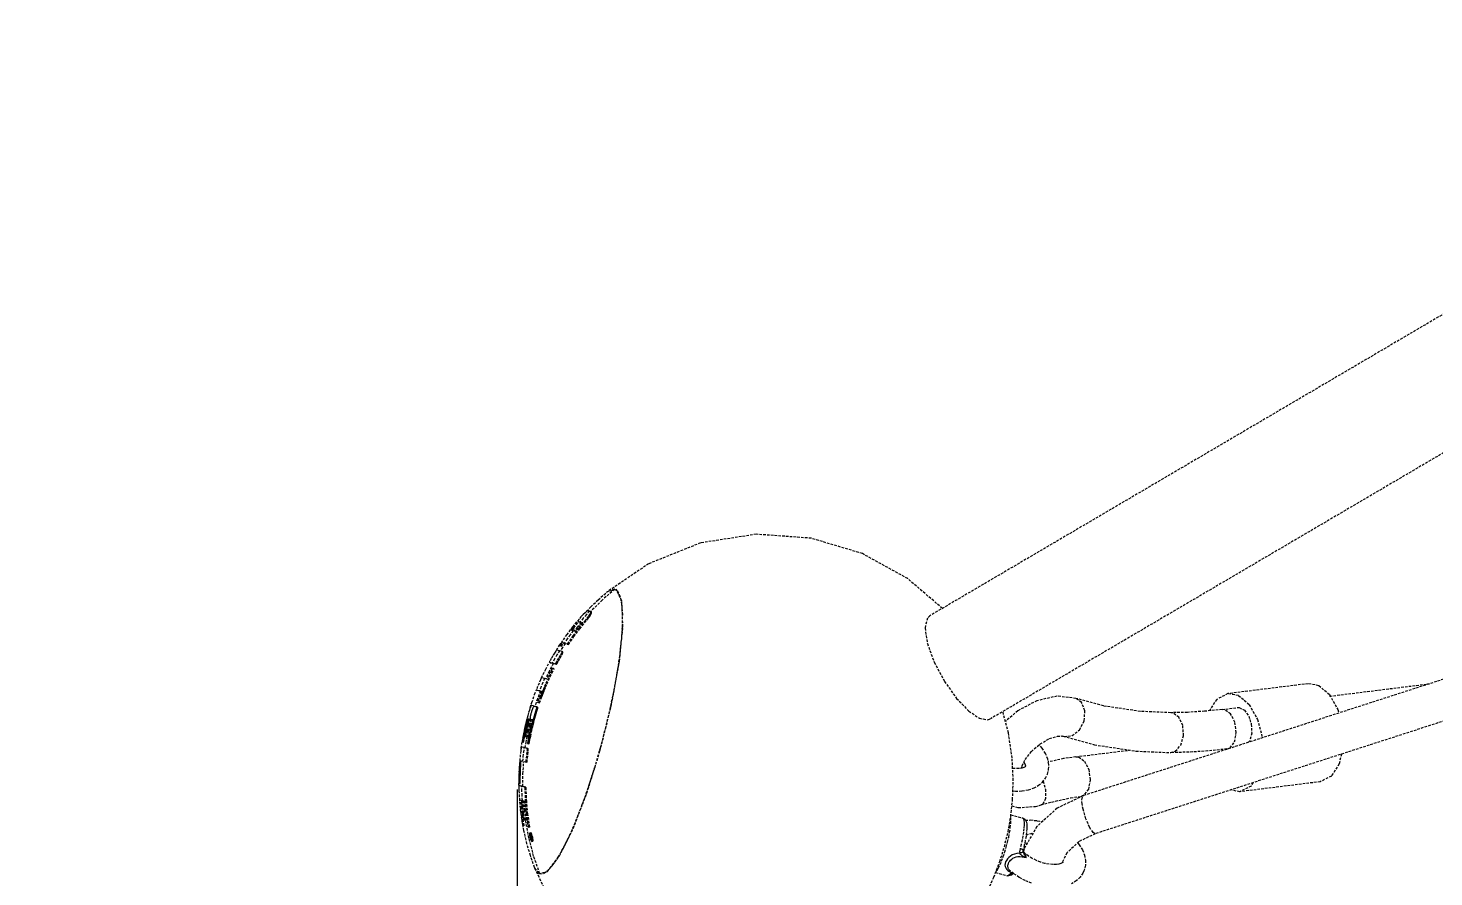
# Model space of a CAD drawing. Header units: millimetres. Extents: x -4083 to 4058, y -3576 to 3464.
# Drawn here: x -1967 to -1262, y 628 to 1054 of the extents above; entities that cross this region are included whole.
import ezdxf

# ---------------------------------------------------------------- set-up
doc = ezdxf.new("R2010")
doc.units = ezdxf.units.MM
doc.linetypes.add('HIDDEN', pattern=[1.905, 1.27, -0.635])
for name, color, linetype in [('DIKOM_ОБЪЕКТ', 7, 'Continuous'), ('DIKOM_РАЗМЕР_ЗОНА', 7, 'Continuous'), ('DIKOM_РАЗМЕР_ОБЪЕКТА', 7, 'Continuous')]:
    doc.layers.add(name, color=color, linetype=linetype)
doc.styles.add('style1', font='arialbd.ttf', dxfattribs={"width": 0.8})
doc.dimstyles.new('1-50', dxfattribs={"dimtxt": 300, "dimasz": 200, "dimexe": 100, "dimexo": 0, "dimgap": 100, "dimtad": 1, "dimtxsty": 'style1', "dimcen": 200, "dimclrd": 7, "dimclre": 7, "dimclrt": 7, "dimadec": 1, "dimazin": 2, "dimtfac": 1, "dimtmove": 0, "dimatfit": 2, "dimfxl": 0, "dimlwd": 25, "dimlwe": 18, "dimarcsym": 0})

# ---------------------------------------------------------------- blocks, each defined once
blk = doc.blocks.new('*D0')
at = {"layer": 'Defpoints', "color": 0, "transparency": 16777216}
for p in [(-1721.81, 671.9), (2518.95, 657.83), (2518.95, -1847.32)]:
    blk.add_point(p, dxfattribs=at)
at = {"layer": 'DIKOM_РАЗМЕР_ОБЪЕКТА', "color": 7, "lineweight": 18, "transparency": 16777216}
for p, q in [((-1721.81, 671.9), (-1721.81, -1947.32)), ((2518.95, 657.83), (2518.95, -1947.32))]:
    blk.add_line(p, q, dxfattribs=at)
at = {"layer": 'DIKOM_РАЗМЕР_ОБЪЕКТА', "color": 7, "lineweight": 25, "transparency": 16777216}
blk.add_line((-1521.81, -1847.32), (2318.95, -1847.32), dxfattribs=at)
at = {"layer": 'DIKOM_РАЗМЕР_ОБЪЕКТА', "color": 7, "transparency": 16777216}
for points in [[(-1521.81, -1813.99), (-1521.81, -1880.66), (-1721.81, -1847.32)], [(2318.95, -1813.99), (2318.95, -1880.66), (2518.95, -1847.32)]]:
    blk.add_solid(points, dxfattribs=at)
at = {"layer": 'DIKOM_РАЗМЕР_ОБЪЕКТА', "color": 7, "transparency": 16777216, "insert": (341, -1568.62), "char_height": 300, "attachment_point": 5, "style": 'style1'}
blk.add_mtext('{\\fArial|b0|i0|c204|p34;\\H1.16667x;4150}', dxfattribs=at)
blk = doc.blocks.new('*D1')
at = {"layer": 'Defpoints', "color": 0, "transparency": 16777216}
for p in [(398.54, 1972.75), (-2099.17, -1346.53), (-836.73, -1346.53)]:
    blk.add_point(p, dxfattribs=at)
at = {"layer": 'DIKOM_РАЗМЕР_ОБЪЕКТА', "color": 7, "lineweight": 18, "transparency": 16777216}
for p, q in [((398.54, 1972.75), (-2199.17, 1972.75)), ((-836.73, -1346.53), (-2199.17, -1346.53))]:
    blk.add_line(p, q, dxfattribs=at)
at = {"layer": 'DIKOM_РАЗМЕР_ОБЪЕКТА', "color": 7, "lineweight": 25, "transparency": 16777216}
blk.add_line((-2099.17, 1772.75), (-2099.17, -1146.53), dxfattribs=at)
at = {"layer": 'DIKOM_РАЗМЕР_ОБЪЕКТА', "color": 7, "transparency": 16777216}
for points in [[(-2132.5, 1772.75), (-2065.83, 1772.75), (-2099.17, 1972.75)], [(-2132.5, -1146.53), (-2065.83, -1146.53), (-2099.17, -1346.53)]]:
    blk.add_solid(points, dxfattribs=at)
at = {"layer": 'DIKOM_РАЗМЕР_ОБЪЕКТА', "color": 7, "transparency": 16777216, "insert": (-2377.99, 313.12), "char_height": 300, "attachment_point": 5, "rotation": 90, "style": 'style1'}
blk.add_mtext('{\\fArial|b0|i0|c204|p34;\\H1.16667x;3320}', dxfattribs=at)
blk = doc.blocks.new('*D2')
at = {"layer": 'Defpoints', "color": 0, "transparency": 16777216}
for p in [(400.88, 3463.54), (-3607.41, -2753.77), (400.88, -2753.77)]:
    blk.add_point(p, dxfattribs=at)
at = {"layer": 'DIKOM_РАЗМЕР_ЗОНА', "color": 7, "lineweight": 18, "transparency": 16777216}
for p, q in [((400.88, 3463.54), (-3707.41, 3463.54)), ((400.88, -2753.77), (-3707.41, -2753.77))]:
    blk.add_line(p, q, dxfattribs=at)
at = {"layer": 'DIKOM_РАЗМЕР_ЗОНА', "color": 7, "lineweight": 25, "transparency": 16777216}
blk.add_line((-3607.41, 3263.54), (-3607.41, -2553.77), dxfattribs=at)
at = {"layer": 'DIKOM_РАЗМЕР_ЗОНА', "color": 7, "transparency": 16777216}
for points in [[(-3640.74, 3263.54), (-3574.08, 3263.54), (-3607.41, 3463.54)], [(-3640.74, -2553.77), (-3574.08, -2553.77), (-3607.41, -2753.77)]]:
    blk.add_solid(points, dxfattribs=at)
at = {"layer": 'DIKOM_РАЗМЕР_ЗОНА', "color": 7, "transparency": 16777216, "insert": (-3886.11, 354.88), "char_height": 300, "attachment_point": 5, "rotation": 90, "style": 'style1'}
blk.add_mtext('{\\fArial|b0|i0|c204|p34;\\H1.16667x;6220}', dxfattribs=at)
blk = doc.blocks.new('*D3')
at = {"layer": 'Defpoints', "color": 0, "transparency": 16777216}
for p in [(-3254.75, 990.53), (4056.89, 952.36), (4056.89, -3475.91)]:
    blk.add_point(p, dxfattribs=at)
at = {"layer": 'DIKOM_РАЗМЕР_ЗОНА', "color": 7, "lineweight": 18, "transparency": 16777216}
for p, q in [((-3254.75, 990.53), (-3254.75, -3575.91)), ((4056.89, 952.36), (4056.89, -3575.91))]:
    blk.add_line(p, q, dxfattribs=at)
at = {"layer": 'DIKOM_РАЗМЕР_ЗОНА', "color": 7, "lineweight": 25, "transparency": 16777216}
blk.add_line((-3054.75, -3475.91), (3856.89, -3475.91), dxfattribs=at)
at = {"layer": 'DIKOM_РАЗМЕР_ЗОНА', "color": 7, "transparency": 16777216}
for points in [[(-3054.75, -3442.57), (-3054.75, -3509.24), (-3254.75, -3475.91)], [(3856.89, -3442.57), (3856.89, -3509.24), (4056.89, -3475.91)]]:
    blk.add_solid(points, dxfattribs=at)
at = {"layer": 'DIKOM_РАЗМЕР_ЗОНА', "color": 7, "transparency": 16777216, "insert": (401.07, -3197.08), "char_height": 300, "attachment_point": 5, "style": 'style1'}
blk.add_mtext('{\\fArial|b0|i0|c204|p34;\\H1.16667x;7300}', dxfattribs=at)

msp = doc.modelspace()

# ---------------------------------------------------------------- linework, layer by layer
at = {"layer": 'DIKOM_ОБЪЕКТ', "color": 7, "linetype": 'HIDDEN', "lineweight": 15}
for p, q in [((281.265, 1813.712), (-1514.779, 759.044)), ((311.915, 1762.131), (-1484.397, 707.305)), ((-671.498, 916.436), (-1437.932, 668.744)), ((-665.399, 897.389), (-1431.782, 649.713)), ((-1655.854, 785.118), (-1676.543, 771.086)), ((-1674.83, 772.173), (-1676.734, 770.962)), ((-1671.995, 772.153), (-1676.544, 771.085)), ((-1672.907, 772.366), (-1674.83, 772.173)), ((-1671.29, 771.202), (-1672.907, 772.366)), ((-1669.283, 766.299), (-1671.995, 772.153)), ((-1668.78, 753.51), (-1669.283, 766.299)), ((-1690.794, 757.374), (-1694.012, 753.458)), ((-1689.804, 755.663), (-1691.599, 753.463)), ((-1691.003, 755.979), (-1691.382, 756.301)), ((-1691.382, 756.301), (-1689.046, 755.686)), ((-1691.003, 755.979), (-1689.458, 755.572)), ((-1689.804, 755.663), (-1690.179, 755.984)), ((-1689.458, 755.572), (-1689.197, 755.503)), ((-1687.319, 756.231), (-1687.683, 756.555)), ((-1686.369, 761.603), (-1686.619, 761.518)), ((-1684.929, 761.224), (-1686.369, 761.603)), ((-1684.856, 761.186), (-1684.929, 761.224)), ((-1684.504, 760.843), (-1684.857, 761.185)), ((-1684.8, 761.041), (-1684.856, 761.186)), ((-1696.934, 749.602), (-1699.65, 745.716)), ((-1694.012, 753.458), (-1696.934, 749.602)), ((-1694.895, 751.832), (-1694.943, 751.844)), ((-1694.597, 752.222), (-1694.895, 751.832)), ((-1693.995, 752.998), (-1694.597, 752.222)), ((-1694.574, 751.747), (-1693.675, 752.914)), ((-1693.008, 751.335), (-1694.574, 751.747)), ((-1694.054, 751.61), (-1693.287, 752.605)), ((-1693.675, 752.914), (-1693.995, 752.998)), ((-1693.287, 752.605), (-1693.675, 752.914)), ((-1693.56, 752.817), (-1693.387, 753.04)), ((-1691.599, 753.463), (-1693.214, 751.389)), ((-1692.603, 751.228), (-1693.008, 751.335)), ((-1670.523, 736.187), (-1668.78, 753.51)), ((-1702.045, 741.799), (-1700.524, 744.21)), ((-1700.631, 741.481), (-1701.987, 741.838)), ((-1699.824, 741.268), (-1700.631, 741.481)), ((-1700.524, 744.21), (-1699.54, 745.644)), ((-1699.425, 745.563), (-1700.345, 744.169)), ((-1699.93, 743.895), (-1700.345, 744.169)), ((-1700.345, 744.169), (-1699.967, 744.069)), ((-1699.967, 744.069), (-1698.995, 745.544)), ((-1699.553, 743.796), (-1699.967, 744.069)), ((-1699.93, 743.895), (-1699.553, 743.796)), ((-1699.37, 741.149), (-1699.824, 741.268)), ((-1699.65, 745.716), (-1699.372, 745.643)), ((-1699.553, 743.796), (-1698.585, 745.265)), ((-1699.425, 745.564), (-1699.541, 745.642)), ((-1699.372, 745.643), (-1699.425, 745.563)), ((-1699.348, 741.138), (-1699.37, 741.149)), ((-1698.936, 740.877), (-1699.347, 741.139)), ((-1698.585, 745.265), (-1698.995, 745.544)), ((-1698.995, 745.544), (-1696.525, 744.893)), ((-1698.585, 745.265), (-1696.125, 744.617)), ((-1697.753, 745.046), (-1698.16, 745.324)), ((-1696.125, 744.617), (-1696.525, 744.893)), ((-1703.756, 735.108), (-1705.772, 731.234)), ((-1705.662, 735.735), (-1702.644, 734.94)), ((-1705.225, 735.495), (-1705.627, 735.716)), ((-1705.225, 735.495), (-1702.22, 734.704)), ((-1703.756, 735.108), (-1704.187, 735.346)), ((-1702.22, 734.704), (-1702.644, 734.94)), ((-1701.833, 735.15), (-1702.256, 735.389)), ((-1699.509, 739.203), (-1699.922, 739.458)), ((-1674.481, 714.524), (-1670.523, 736.187)), ((-1709.542, 727.878), (-1709.625, 727.791)), ((-1709.625, 727.791), (-1709.602, 727.844)), ((-1708.1, 727.498), (-1709.542, 727.878)), ((-1706.973, 727.202), (-1708.1, 727.498)), ((-1705.772, 731.234), (-1707.615, 727.371)), ((-1703.772, 732.513), (-1704.324, 732.658)), ((-1703.342, 732.286), (-1703.772, 732.513)), ((-1673.224, 721.519), (-1671.636, 730.249)), ((-1712.214, 721.836), (-1709.552, 721.134)), ((-1711.751, 721.652), (-1712.162, 721.815)), ((-1711.751, 721.652), (-1709.573, 721.078)), ((-1710.22, 721.249), (-1710.677, 721.431)), ((-1675.206, 712.078), (-1673.224, 721.519)), ((-1365.317, 719.953), (-1370.882, 717.105)), ((-1359.962, 718.959), (-1365.317, 719.953)), ((-1325.015, 724.954), (-1365.309, 719.955)), ((-1319.668, 723.958), (-1325.022, 724.952)), ((-1314.297, 719.425), (-1319.668, 723.958)), ((-1314.208, 718.709), (-1264.083, 724.927)), ((-1714.748, 714.018), (-1714.867, 713.914)), ((-1714.679, 713.986), (-1714.748, 714.018)), ((-1714.584, 713.965), (-1714.679, 713.986)), ((-1714.487, 713.949), (-1714.584, 713.965)), ((-1713.837, 713.778), (-1714.487, 713.949)), ((-1713.644, 713.737), (-1713.837, 713.778)), ((-1713.527, 713.703), (-1713.644, 713.737)), ((-1713.448, 713.675), (-1713.527, 713.703)), ((-1713.41, 713.666), (-1713.448, 713.675)), ((-1713.123, 713.59), (-1713.41, 713.666)), ((-1712.59, 713.452), (-1713.123, 713.59)), ((-1711.609, 712.207), (-1712.071, 712.353)), ((-1711.545, 713.147), (-1712.007, 713.296)), ((-1711.116, 715.473), (-1711.576, 715.632)), ((-1711.576, 715.632), (-1711.027, 715.487)), ((-1711.116, 715.473), (-1710.569, 715.329)), ((-1710.569, 715.329), (-1711.027, 715.487)), ((-1438.703, 715.577), (-1441.506, 717.582)), ((-1427.697, 713.79), (-1441.506, 717.582)), ((-1436.984, 711.422), (-1438.703, 715.577)), ((-1370.882, 717.105), (-1374.524, 711.383)), ((-1368.196, 712.01), (-1360.395, 712.978)), ((-1360.42, 712.965), (-1359.583, 712.982)), ((-1354.591, 714.426), (-1359.962, 718.959)), ((-1359.583, 712.982), (-1356.979, 711.713)), ((-1716.556, 707.547), (-1715.816, 707.352)), ((-1715.331, 707.224), (-1714.174, 706.919)), ((-1385.555, 710.578), (-1393.952, 710.394)), ((-1366.81, 711.904), (-1368.196, 712.01)), ((-1363.872, 709.779), (-1366.81, 711.904)), ((-1717.493, 700.119), (-1717.83, 698.393)), ((-1717.83, 698.393), (-1717.345, 698.265)), ((-1716.862, 698.176), (-1717.345, 698.265)), ((-1716.542, 704.443), (-1716.835, 703.195)), ((-1448.239, 698.71), (-1447.931, 698.642)), ((-1447.931, 698.642), (-1447.915, 698.636)), ((-1447.915, 698.636), (-1432.246, 694.312)), ((-1720.041, 691.221), (-1720.462, 687.396)), ((-1716.872, 692.461), (-1719.588, 693.176)), ((-1719.397, 695.699), (-1719.088, 695.618)), ((-1716.39, 692.395), (-1719.095, 693.107)), ((-1718.598, 695.539), (-1719.088, 695.618)), ((-1717.754, 692.754), (-1718.241, 692.821)), ((-1716.39, 692.395), (-1716.872, 692.461)), ((-1716.707, 694.991), (-1716.206, 694.859)), ((-1715.727, 694.783), (-1716.206, 694.859)), ((-1441.516, 688.296), (-1414.565, 691.64)), ((-1365.72, 692.197), (-1375.295, 691.198)), ((-1365.734, 692.163), (-1364.14, 692.775)), ((-1720.31, 686.419), (-1718.51, 685.946)), ((-1718.51, 685.946), (-1717.353, 685.641)), ((-1716.87, 685.602), (-1717.353, 685.641)), ((-1716.27, 691.072), (-1716.751, 691.132)), ((-1468.461, 683.787), (-1466.962, 687.004)), ((-1466.962, 687.004), (-1463.859, 691)), ((-1468.64, 682.729), (-1468.461, 683.787)), ((-1466.605, 683.564), (-1466.608, 683.666)), ((-1466.605, 683.564), (-1466.575, 683.596)), ((-1720.993, 674.99), (-1720.922, 674.971)), ((-1720.922, 674.971), (-1720.825, 674.946)), ((-1720.785, 673.777), (-1720.852, 673.672)), ((-1720.823, 674.945), (-1720.325, 674.95)), ((-1720.789, 675.15), (-1720.788, 675.391)), ((-1720.291, 675.394), (-1720.788, 675.391)), ((-1720.288, 673.787), (-1720.785, 673.778)), ((-1719.492, 673.438), (-1720.78, 673.777)), ((-1717.558, 673.069), (-1720.283, 673.786)), ((-1719, 673.448), (-1719.492, 673.438)), ((-1718.044, 673.057), (-1719.492, 673.438)), ((-1717.558, 673.069), (-1718.044, 673.057)), ((-1717.324, 672.051), (-1717.809, 672.035)), ((-1359.199, 670.77), (-1363.916, 671.646)), ((-1318.912, 675.767), (-1359.206, 670.768)), ((-1720.417, 666.734), (-1719.691, 666.543)), ((-1719.544, 662.427), (-1719.906, 666.6)), ((-1719.208, 666.416), (-1718.461, 666.219)), ((-1718.461, 666.219), (-1718.043, 666.109)), ((-1437.932, 668.744), (-1450.942, 662.494)), ((-1444.14, 667.689), (-1439.055, 668.448)), ((-1437.46, 669.061), (-1439.053, 668.448)), ((-1718.637, 656.777), (-1718.155, 656.65)), ((-1717.669, 656.728), (-1718.155, 656.65)), ((-1715.955, 647.516), (-1717.669, 656.728)), ((-1474.125, 659.171), (-1468.288, 657.635)), ((-1450.942, 662.494), (-1461.084, 653.31)), ((-1719.113, 653.795), (-1718.873, 653.732)), ((-1718.34, 653.81), (-1718.829, 653.721)), ((-1716.463, 653.097), (-1715.951, 652.963)), ((-1715.473, 653.055), (-1715.951, 652.963)), ((-1715.002, 650.142), (-1715.478, 650.038)), ((-1474.748, 650.467), (-1474.406, 652.71)), ((-1461.084, 653.31), (-1467.505, 642.111)), ((-1466.444, 649.02), (-1462.884, 650.171)), ((-1431.782, 649.713), (-1439.956, 645.78)), ((-1715.572, 648.774), (-1715.446, 648.071)), ((-1715.446, 648.071), (-1715.268, 647.371)), ((-1715.422, 648.575), (-1715.436, 648.57)), ((-1715.327, 648.597), (-1715.422, 648.575)), ((-1715.407, 648.5), (-1715.422, 648.575)), ((-1715.312, 648.522), (-1715.407, 648.5)), ((-1715.379, 648.405), (-1715.407, 648.5)), ((-1715.398, 648.391), (-1715.356, 648.198)), ((-1715.364, 648.39), (-1715.379, 648.405)), ((-1714.993, 648.292), (-1715.364, 648.39)), ((-1715.332, 648.191), (-1715.324, 648.203)), ((-1715.321, 648.103), (-1715.332, 648.191)), ((-1715.312, 648.522), (-1715.327, 648.597)), ((-1715.324, 648.203), (-1715.14, 648.154)), ((-1715.226, 648.126), (-1715.321, 648.103)), ((-1715.307, 648.037), (-1715.321, 648.103)), ((-1715.32, 648.033), (-1715.307, 648.037)), ((-1715.283, 648.427), (-1715.312, 648.522)), ((-1715.212, 648.06), (-1715.307, 648.037)), ((-1715.269, 648.412), (-1715.283, 648.427)), ((-1714.985, 648.337), (-1715.269, 648.412)), ((-1715.212, 648.06), (-1715.226, 648.126)), ((-1715.225, 648.055), (-1715.212, 648.06)), ((-1715.174, 647.675), (-1715.216, 647.558)), ((-1715.216, 647.558), (-1715.167, 647.337)), ((-1715.131, 647.791), (-1715.174, 647.675)), ((-1715.156, 647.383), (-1715.152, 647.41)), ((-1715.144, 647.297), (-1715.156, 647.383)), ((-1715.152, 647.41), (-1715.079, 647.61)), ((-1715.058, 647.433), (-1715.152, 647.41)), ((-1715.049, 647.32), (-1715.144, 647.297)), ((-1715.129, 647.231), (-1715.144, 647.297)), ((-1715.143, 647.227), (-1715.129, 647.231)), ((-1715.086, 647.908), (-1715.131, 647.791)), ((-1715.034, 647.254), (-1715.129, 647.231)), ((-1715.068, 647.892), (-1715.124, 648.15)), ((-1715.124, 648.15), (-1714.953, 648.105)), ((-1715.079, 647.61), (-1715.04, 647.71)), ((-1714.973, 647.914), (-1715.068, 647.892)), ((-1715.02, 647.708), (-1715.068, 647.892)), ((-1715.06, 647.388), (-1715.058, 647.433)), ((-1715.049, 647.32), (-1715.06, 647.388)), ((-1715.058, 647.433), (-1715.002, 647.583)), ((-1715.034, 647.254), (-1715.049, 647.32)), ((-1715.048, 647.25), (-1715.034, 647.254)), ((-1715.04, 647.71), (-1714.986, 647.525)), ((-1714.973, 647.914), (-1715.012, 648.093)), ((-1714.994, 648.463), (-1715.008, 648.456)), ((-1714.9, 648.485), (-1714.994, 648.463)), ((-1714.849, 647.789), (-1714.994, 648.463)), ((-1714.985, 648.296), (-1714.993, 648.292)), ((-1714.986, 647.525), (-1714.931, 647.385)), ((-1714.927, 647.736), (-1714.973, 647.914)), ((-1714.953, 648.105), (-1714.937, 648.086)), ((-1714.931, 647.385), (-1714.879, 647.294)), ((-1714.866, 647.459), (-1714.916, 647.48)), ((-1714.754, 647.812), (-1714.9, 648.485)), ((-1714.879, 647.294), (-1714.832, 647.259)), ((-1714.843, 647.485), (-1714.866, 647.459)), ((-1714.754, 647.812), (-1714.849, 647.789)), ((-1714.807, 647.576), (-1714.849, 647.789)), ((-1714.832, 647.259), (-1714.821, 647.26)), ((-1714.82, 647.259), (-1714.726, 647.282)), ((-1714.785, 647.401), (-1714.807, 647.576)), ((-1714.718, 647.634), (-1714.754, 647.812)), ((-1714.693, 647.459), (-1714.718, 647.634)), ((-1714.046, 647.941), (-1714.518, 647.827)), ((-1714.475, 645.86), (-1714.003, 645.981)), ((-1467.505, 642.111), (-1467.76, 640.694)), ((-1468.008, 640.721), (-1468.043, 640.603)), ((-1467.942, 640.726), (-1468.018, 640.822)), ((-1468.001, 640.689), (-1468.008, 640.721)), ((-1468.001, 640.687), (-1467.934, 640.437)), ((-1466.828, 639.674), (-1467.942, 640.727)), ((-1467.746, 640.511), (-1467.942, 640.726)), ((-1448.141, 635.309), (-1448.416, 635.096)), ((-1448.189, 635.573), (-1448.147, 635.412)), ((-1448.147, 635.412), (-1448.141, 635.323)), ((-1448.114, 635.337), (-1448.141, 635.309)), ((-1713.129, 632.742), (-1713.12, 632.724)), ((-1713.125, 632.744), (-1713.048, 632.451)), ((-1713.048, 632.451), (-1711.142, 629.681)), ((-1481.794, 630.168), (-1475.927, 628.623)), ((-1472.747, 629.69), (-1474.515, 631.118))]:
    msp.add_line(p, q, dxfattribs=at)
for points in [[(-1508.499, 762.732), (-1525.911, 777.636), (-1548.641, 790.205), (-1574.299, 797.916), (-1601.826, 799.906), (-1629.861, 795.555), (-1655.854, 785.118)], [(-1686.986, 761.255), (-1684.874, 763.474), (-1681.206, 767.015), (-1676.734, 770.962)], [(-1672.907, 772.366), (-1679.176, 766.896), (-1684.877, 761.207)], [(-1671.636, 730.249), (-1670.367, 738.647), (-1669.474, 746.402), (-1668.973, 753.443), (-1668.891, 759.616), (-1669.247, 764.717), (-1670.031, 768.563), (-1671.29, 771.202)], [(-1696.525, 744.893), (-1693.731, 748.893), (-1690.774, 752.792), (-1687.683, 756.555)], [(-1694.943, 751.844), (-1693.777, 753.349), (-1692.59, 754.835), (-1691.382, 756.301)], [(-1693.387, 753.04), (-1692.205, 754.52), (-1691.003, 755.979)], [(-1689.046, 755.686), (-1690.254, 754.219), (-1691.439, 752.733), (-1692.603, 751.228)], [(-1686.619, 761.518), (-1687.09, 761.18), (-1687.777, 760.577), (-1688.651, 759.72), (-1689.671, 758.641), (-1690.794, 757.374)], [(-1690.399, 752.482), (-1686.588, 757.117), (-1685.954, 757.942), (-1685.414, 758.698), (-1684.979, 759.376), (-1684.665, 759.955), (-1684.485, 760.417), (-1684.451, 760.733), (-1684.506, 760.841)], [(-1685.427, 761.355), (-1687.045, 759.595), (-1688.629, 757.805), (-1690.179, 755.984)], [(-1687.683, 756.555), (-1686.644, 757.834), (-1685.814, 758.968), (-1685.221, 759.906), (-1684.887, 760.605), (-1684.8, 761.041)], [(-1514.78, 759.044), (-1516.02, 757.861), (-1517.213, 752.817)], [(-1693.732, 751.526), (-1695.249, 749.489), (-1696.725, 747.421), (-1698.16, 745.324)], [(-1696.125, 744.617), (-1693.336, 748.609), (-1690.399, 752.482)], [(-1517.213, 752.817), (-1516.029, 745.135), (-1512.59, 735.75), (-1507.427, 726.107), (-1501.333, 717.564), (-1495.194, 711.194), (-1489.853, 707.623), (-1485.706, 706.839), (-1484.404, 707.301)], [(-1700.631, 741.481), (-1701.854, 739.459), (-1703.04, 737.414), (-1704.187, 735.346)], [(-1701.987, 741.838), (-1702.082, 741.776), (-1702.257, 741.573), (-1702.499, 741.243), (-1702.79, 740.807), (-1703.107, 740.296)], [(-1697.753, 745.046), (-1699.001, 743.143), (-1700.132, 741.349)], [(-1699.922, 739.458), (-1699.635, 739.981), (-1699.431, 740.436), (-1699.316, 740.796), (-1699.296, 741.039), (-1699.348, 741.138)], [(-1699.509, 739.203), (-1699.307, 739.56), (-1699.139, 739.899), (-1699.007, 740.209), (-1698.92, 740.473), (-1698.883, 740.68), (-1698.896, 740.822), (-1698.936, 740.877)], [(-1709.602, 727.844), (-1707.515, 732.161), (-1705.63, 735.71)], [(-1705.444, 736.228), (-1705.543, 736.039), (-1705.619, 735.879), (-1705.66, 735.774), (-1705.662, 735.735)], [(-1703.107, 740.296), (-1703.92, 738.921), (-1704.694, 737.572), (-1705.444, 736.228)], [(-1702.644, 734.94), (-1702.58, 734.963), (-1702.484, 735.053), (-1702.37, 735.202), (-1702.256, 735.389)], [(-1702.256, 735.389), (-1701.505, 736.736), (-1700.731, 738.087), (-1699.922, 739.458)], [(-1702.22, 734.704), (-1702.154, 734.728), (-1702.059, 734.817), (-1701.948, 734.962), (-1701.833, 735.15)], [(-1701.833, 735.15), (-1701.092, 736.481), (-1700.318, 737.832), (-1699.509, 739.203)], [(-1710.062, 726.95), (-1710.838, 725.178), (-1711.542, 723.502), (-1712.214, 721.836)], [(-1711.027, 715.487), (-1710.202, 717.796), (-1709.782, 718.949), (-1709.353, 720.092), (-1708.907, 721.237), (-1708.422, 722.439), (-1707.872, 723.756), (-1707.232, 725.241), (-1706.496, 726.891), (-1705.67, 728.675), (-1704.762, 730.56), (-1703.772, 732.513)], [(-1708.1, 727.498), (-1708.994, 725.491), (-1709.853, 723.468), (-1710.677, 721.431)], [(-1710.569, 715.329), (-1709.627, 717.961), (-1709.144, 719.273), (-1708.65, 720.566), (-1708.134, 721.862), (-1707.564, 723.24), (-1706.904, 724.78), (-1706.141, 726.5), (-1705.284, 728.356), (-1704.348, 730.302), (-1703.342, 732.286)], [(-1709.625, 727.791), (-1709.732, 727.619), (-1709.891, 727.315), (-1710.062, 726.95)], [(-1704.324, 732.658), (-1705.26, 730.804), (-1706.137, 728.998), (-1706.973, 727.202)], [(-1715.318, 712.905), (-1714.469, 715.576), (-1713.064, 719.53), (-1712.163, 721.814)], [(-1710.22, 721.249), (-1711.663, 717.409), (-1712.971, 713.549)], [(-1709.552, 721.134), (-1710.294, 719.207), (-1710.952, 717.415), (-1711.576, 715.632)], [(-1314.297, 719.425), (-1310.093, 711.989), (-1309.629, 710.208)], [(-1716.206, 694.859), (-1716.026, 696.041), (-1715.817, 697.218), (-1715.589, 698.39), (-1715.35, 699.562), (-1715.104, 700.736), (-1714.851, 701.91), (-1714.589, 703.08), (-1714.316, 704.248), (-1714.029, 705.416), (-1713.73, 706.582), (-1713.419, 707.743), (-1713.096, 708.899), (-1712.763, 710.051), (-1712.421, 711.201), (-1712.071, 712.353)], [(-1715.249, 713.094), (-1715.48, 712.453), (-1715.711, 711.73)], [(-1713.448, 713.675), (-1713.689, 713.252), (-1713.91, 712.806), (-1714.111, 712.355), (-1714.291, 711.911), (-1714.448, 711.487), (-1714.587, 711.087), (-1714.707, 710.715), (-1714.811, 710.372), (-1714.901, 710.058), (-1714.978, 709.772), (-1715.043, 709.513), (-1715.1, 709.278), (-1715.147, 709.065), (-1715.188, 708.875), (-1715.222, 708.703), (-1715.25, 708.549), (-1715.274, 708.41), (-1715.294, 708.285), (-1715.311, 708.173), (-1715.325, 708.073), (-1715.336, 707.984), (-1715.345, 707.904), (-1715.352, 707.833), (-1715.357, 707.77), (-1715.361, 707.714), (-1715.364, 707.663), (-1715.366, 707.618), (-1715.368, 707.576), (-1715.369, 707.539), (-1715.369, 707.505), (-1715.37, 707.475), (-1715.37, 707.448), (-1715.369, 707.423), (-1715.368, 707.402), (-1715.367, 707.384), (-1715.367, 707.365), (-1715.366, 707.349), (-1715.364, 707.339), (-1715.36, 707.333), (-1715.358, 707.32), (-1715.357, 707.303), (-1715.355, 707.287), (-1715.353, 707.276), (-1715.35, 707.267), (-1715.348, 707.259), (-1715.346, 707.252), (-1715.344, 707.246), (-1715.342, 707.242), (-1715.34, 707.238), (-1715.338, 707.235), (-1715.336, 707.231), (-1715.334, 707.227), (-1715.331, 707.224)], [(-1714.867, 713.914), (-1715.039, 713.596), (-1715.249, 713.094)], [(-1712.007, 713.296), (-1712.21, 713.343), (-1712.402, 713.4), (-1712.59, 713.452)], [(-1712.071, 712.353), (-1711.983, 712.693), (-1711.938, 712.995), (-1711.948, 713.206), (-1712.007, 713.296)], [(-1711.609, 712.207), (-1711.534, 712.487), (-1711.487, 712.74), (-1711.474, 712.944), (-1711.493, 713.083), (-1711.545, 713.147)], [(-1686.877, 670.062), (-1680.277, 691.216), (-1674.481, 714.524)], [(-1441.509, 717.583), (-1451.002, 718.714), (-1461.064, 716.424), (-1470.643, 711.353), (-1476.839, 705.99)], [(-1393.953, 710.394), (-1409.246, 711.046), (-1427.697, 713.79)], [(-1354.591, 714.426), (-1350.387, 706.99), (-1347.997, 697.809)], [(-1715.711, 711.73), (-1716.133, 710.295), (-1716.536, 708.858), (-1716.921, 707.416), (-1717.291, 705.966), (-1717.644, 704.512), (-1717.98, 703.052), (-1718.299, 701.586), (-1718.6, 700.118), (-1718.882, 698.648), (-1719.146, 697.175), (-1719.397, 695.699)], [(-1719.088, 695.618), (-1718.904, 696.71), (-1718.713, 697.798), (-1718.514, 698.886), (-1718.303, 699.975), (-1718.081, 701.066), (-1717.85, 702.154), (-1717.609, 703.239), (-1717.36, 704.32), (-1717.102, 705.398), (-1716.835, 706.473), (-1716.556, 707.547)], [(-1718.031, 698.767), (-1717.875, 699.579), (-1717.703, 700.441), (-1717.505, 701.391), (-1717.272, 702.469), (-1717, 703.676), (-1716.7, 704.949), (-1716.387, 706.218), (-1716.075, 707.42)], [(-1717.345, 698.265), (-1716.746, 701.268), (-1716.074, 704.255), (-1715.331, 707.224)], [(-1714.855, 707.099), (-1715.596, 704.141), (-1716.265, 701.166), (-1716.862, 698.176)], [(-1714.174, 706.919), (-1714.717, 704.764), (-1714.981, 703.685), (-1715.232, 702.602), (-1715.471, 701.517), (-1715.7, 700.427), (-1715.921, 699.335), (-1716.133, 698.249), (-1716.338, 697.166), (-1716.532, 696.082), (-1716.707, 694.991)], [(-1715.816, 707.352), (-1715.974, 706.775), (-1716.12, 706.204), (-1716.26, 705.631), (-1716.542, 704.443)], [(-1715.049, 698.618), (-1714.648, 700.549), (-1714.409, 701.663), (-1714.121, 702.952), (-1713.816, 704.251), (-1713.522, 705.444), (-1713.229, 706.581), (-1712.924, 707.714), (-1712.606, 708.849), (-1712.277, 709.984), (-1711.943, 711.108), (-1711.609, 712.207)], [(-1686.034, 673.121), (-1682.94, 682.78), (-1680.042, 692.751), (-1677.505, 702.381), (-1675.206, 712.078)], [(-1474.223, 658.275), (-1473.296, 666.747), (-1472.951, 676.531), (-1473.505, 687.719), (-1475.354, 700.299), (-1478.141, 710.979)], [(-1447.915, 698.636), (-1447.388, 698.486), (-1443.342, 698.91), (-1439.662, 701.799), (-1437.335, 706.378), (-1436.984, 711.422)], [(-1389.845, 708.152), (-1392.919, 710.268), (-1393.952, 710.394)], [(-1388.901, 694.084), (-1387.525, 698.808), (-1387.87, 703.957), (-1389.845, 708.152)], [(-1368.182, 712.045), (-1376.96, 711.129), (-1385.555, 710.578)], [(-1364.14, 692.775), (-1361.917, 695.776), (-1361.046, 700.468), (-1361.762, 705.594), (-1363.872, 709.779)], [(-1356.979, 711.713), (-1354.808, 708.729), (-1353.499, 704.621), (-1353.313, 700.202), (-1354.285, 696.349), (-1354.869, 695.588)], [(-1718.598, 695.539), (-1718.322, 697.156), (-1718.179, 697.964), (-1718.031, 698.767)], [(-1716.835, 703.195), (-1716.978, 702.562), (-1717.118, 701.931), (-1717.251, 701.309), (-1717.376, 700.703), (-1717.493, 700.119)], [(-1715.727, 694.783), (-1715.583, 695.744), (-1715.417, 696.714), (-1715.236, 697.675), (-1715.049, 698.618)], [(-1463.859, 691), (-1459.505, 694.737), (-1454.78, 697.405), (-1450.767, 698.631), (-1448.427, 698.736), (-1448.239, 698.71)], [(-1719.748, 692.843), (-1719.847, 692.426), (-1719.948, 691.874), (-1720.041, 691.221)], [(-1719.804, 692.608), (-1719.491, 694.935), (-1719.365, 695.666)], [(-1719.588, 693.176), (-1719.66, 693.096), (-1719.748, 692.843)], [(-1719.017, 686.079), (-1718.799, 688.331), (-1718.54, 690.578), (-1718.241, 692.821)], [(-1717.754, 692.754), (-1717.338, 695.47), (-1716.862, 698.176)], [(-1716.751, 691.132), (-1716.714, 691.538), (-1716.71, 691.904), (-1716.739, 692.191), (-1716.794, 692.379), (-1716.872, 692.461)], [(-1716.27, 691.072), (-1716.232, 691.484), (-1716.229, 691.847), (-1716.258, 692.129), (-1716.313, 692.313), (-1716.39, 692.395)], [(-1455.923, 679.27), (-1455.79, 679.617), (-1455.207, 681.987), (-1455.137, 684.496), (-1455.618, 687.151), (-1456.717, 689.929), (-1458.367, 692.593), (-1459.912, 694.388)], [(-1432.246, 694.312), (-1411.344, 691.153), (-1393.947, 690.394)], [(-1375.295, 691.198), (-1384.71, 690.596), (-1393.948, 690.394)], [(-1393.947, 690.394), (-1391.63, 691.05), (-1388.901, 694.084)], [(-1720.462, 687.396), (-1720.758, 683.667), (-1720.95, 679.737), (-1721.019, 675.307)], [(-1720.788, 675.391), (-1720.73, 679.27), (-1720.569, 682.883), (-1720.31, 686.419)], [(-1720.291, 675.394), (-1720.284, 676.765), (-1720.262, 678.134), (-1720.226, 679.503), (-1720.174, 680.874), (-1720.107, 682.249), (-1720.024, 683.627), (-1719.927, 685.004), (-1719.821, 686.291)], [(-1719, 673.448), (-1718.921, 679.748), (-1718.532, 685.951)], [(-1717.353, 685.641), (-1717.172, 687.547), (-1716.973, 689.354), (-1716.751, 691.132)], [(-1716.87, 685.602), (-1716.689, 687.497), (-1716.488, 689.319), (-1716.27, 691.072)], [(-1466.608, 683.666), (-1466.729, 684.162), (-1467.097, 684.958), (-1467.579, 685.679)], [(-1441.515, 688.296), (-1447.675, 687.375), (-1455.356, 685.704)], [(-1441.515, 688.296), (-1440.13, 688.189), (-1437.191, 686.065)], [(-1437.191, 686.065), (-1435.081, 681.879), (-1434.366, 676.753)], [(-1308.31, 689.616), (-1309.453, 684.722), (-1313.339, 678.617), (-1318.905, 675.769)], [(-1473.255, 682.671), (-1473.213, 682.664), (-1471.323, 682.519), (-1469.708, 682.572)], [(-1469.708, 682.572), (-1468.396, 682.778), (-1467.431, 683.076), (-1466.837, 683.379), (-1466.605, 683.564)], [(-1468.492, 671.136), (-1465.301, 671.697), (-1462.52, 672.672), (-1460.209, 673.98), (-1458.321, 675.586), (-1456.816, 677.513), (-1455.923, 679.269)], [(-1721.019, 675.307), (-1721.015, 675.148), (-1721.005, 675.034), (-1720.993, 674.99)], [(-1720.852, 673.672), (-1720.908, 673.347), (-1720.946, 672.819), (-1720.959, 672.118), (-1720.945, 671.279)], [(-1720.945, 671.279), (-1720.625, 665.644), (-1720.037, 659.908), (-1719.113, 653.795)], [(-1720.893, 673.438), (-1720.926, 674.396), (-1720.922, 674.946)], [(-1720.823, 674.945), (-1720.812, 674.953), (-1720.801, 674.986), (-1720.793, 675.053), (-1720.789, 675.15)], [(-1720.325, 674.949), (-1720.312, 674.963), (-1720.299, 675.018), (-1720.293, 675.125), (-1720.291, 675.256), (-1720.291, 675.394)], [(-1719.208, 666.416), (-1719.346, 668.754), (-1719.441, 671.095), (-1719.492, 673.438)], [(-1717.809, 672.035), (-1717.835, 672.422), (-1717.89, 672.748), (-1717.964, 672.967), (-1718.044, 673.057)], [(-1715.951, 652.963), (-1716.915, 659.454), (-1717.527, 665.827), (-1717.809, 672.035)], [(-1717.324, 672.051), (-1717.343, 672.37), (-1717.38, 672.645), (-1717.431, 672.861), (-1717.493, 673.005), (-1717.558, 673.069)], [(-1715.473, 653.055), (-1716.441, 659.586), (-1717.042, 665.857), (-1717.324, 672.051)], [(-1710.49, 629.636), (-1708.567, 629.829), (-1706.304, 631.354), (-1703.885, 634.035), (-1701.243, 637.888), (-1698.39, 642.921), (-1695.399, 649.034), (-1692.309, 656.165), (-1689.138, 664.315), (-1686.034, 673.121)], [(-1700.594, 638.526), (-1693.731, 652.278), (-1686.877, 670.062)], [(-1473.141, 671.146), (-1471.865, 671.029), (-1468.492, 671.136)], [(-1457.909, 676.114), (-1456.77, 671.92), (-1456.768, 667.416), (-1458.119, 664.603), (-1458.921, 664.155)], [(-1434.366, 676.753), (-1435.236, 672.062), (-1437.46, 669.061)], [(-1352.551, 675.319), (-1353.633, 673.618), (-1359.199, 670.77)], [(-1718.829, 653.721), (-1719.508, 658.028), (-1720.039, 662.38), (-1720.417, 666.734)], [(-1719.691, 666.543), (-1719.424, 663.278), (-1719.073, 660.021), (-1718.637, 656.777)], [(-1718.155, 656.65), (-1718.591, 659.895), (-1718.942, 663.151), (-1719.208, 666.416)], [(-1718.702, 666.282), (-1718.288, 661.58), (-1717.669, 656.728)], [(-1718.043, 666.109), (-1717.668, 661.755), (-1717.14, 657.409), (-1716.463, 653.097)], [(-1473.636, 663.641), (-1470.425, 662.794), (-1461.735, 663.424), (-1458.923, 664.154)], [(-1458.921, 664.155), (-1453.737, 665.609), (-1444.14, 667.689)], [(-1438.568, 666.741), (-1438.102, 668.648), (-1437.932, 668.744)], [(-1437.892, 661.986), (-1438.401, 664.652), (-1438.568, 666.741)], [(-1718.34, 653.81), (-1719.017, 658.105), (-1719.544, 662.427)], [(-1484.764, 623.395), (-1482.644, 627.937), (-1479.662, 635.759), (-1477.362, 643.219), (-1475.568, 650.656), (-1474.223, 658.275)], [(-1474.406, 652.71), (-1474.196, 654.715), (-1474.124, 656.421)], [(-1474.124, 656.421), (-1474.194, 657.777), (-1474.259, 658.075)], [(-1468.288, 657.635), (-1468.104, 657.544), (-1467.796, 657.112), (-1467.586, 656.36), (-1467.481, 655.303), (-1467.481, 653.967), (-1467.588, 652.382), (-1467.799, 650.585), (-1468.108, 648.617), (-1468.509, 646.523), (-1468.993, 644.35), (-1469.549, 642.15)], [(-1468.288, 657.635), (-1467.599, 657.333), (-1467.017, 656.825)], [(-1467.017, 656.825), (-1466.594, 656.171), (-1466.324, 655.424), (-1466.163, 654.559), (-1466.091, 653.497), (-1466.113, 652.139), (-1466.259, 650.383), (-1466.532, 648.376), (-1466.914, 646.239)], [(-1466.838, 656.548), (-1464.28, 656.587), (-1460.918, 656.24), (-1458.428, 655.715)], [(-1431.782, 649.713), (-1432.889, 650.259), (-1434.659, 652.954), (-1436.478, 657.218), (-1437.892, 661.986)], [(-1713.129, 632.742), (-1715.186, 638.722), (-1716.893, 644.639), (-1718.42, 651.19), (-1718.87, 653.713)], [(-1715.478, 650.038), (-1715.552, 649.976), (-1715.616, 649.739), (-1715.625, 649.335), (-1715.572, 648.774)], [(-1714.518, 647.827), (-1714.702, 648.551), (-1714.908, 649.171), (-1715.11, 649.637), (-1715.292, 649.927), (-1715.441, 650.038), (-1715.478, 650.038)], [(-1714.046, 647.941), (-1714.245, 648.714), (-1714.462, 649.352), (-1714.674, 649.815), (-1714.861, 650.08), (-1715.001, 650.142)], [(-1478.768, 636.065), (-1477.962, 638.203), (-1477.181, 640.543), (-1476.448, 643.016), (-1475.785, 645.545), (-1475.212, 648.054), (-1474.748, 650.467)], [(-1710.49, 629.636), (-1713.558, 638.468), (-1715.955, 647.516)], [(-1715.268, 647.371), (-1715.063, 646.751), (-1714.856, 646.275), (-1714.67, 645.976), (-1714.518, 645.859), (-1714.475, 645.859)], [(-1714.916, 647.48), (-1714.968, 647.566), (-1715.02, 647.708)], [(-1714.838, 647.532), (-1714.874, 647.59), (-1714.927, 647.736)], [(-1714.85, 647.702), (-1714.835, 647.568), (-1714.843, 647.485)], [(-1714.821, 647.26), (-1714.794, 647.293), (-1714.785, 647.401)], [(-1714.726, 647.283), (-1714.697, 647.324), (-1714.693, 647.459)], [(-1714.475, 645.859), (-1714.406, 645.918), (-1714.341, 646.155), (-1714.334, 646.561), (-1714.39, 647.126), (-1714.518, 647.827)], [(-1714.003, 645.981), (-1713.93, 646.045), (-1713.868, 646.291), (-1713.864, 646.702), (-1713.921, 647.263), (-1714.046, 647.941)], [(-1469.549, 642.15), (-1469.702, 641.386), (-1469.755, 640.639), (-1469.708, 639.925)], [(-1467.958, 641.764), (-1467.965, 641.763), (-1468.072, 641.781), (-1468.304, 641.834), (-1468.644, 641.917), (-1469.068, 642.025), (-1469.549, 642.15)], [(-1466.914, 646.239), (-1467.394, 644.017), (-1467.958, 641.764)], [(-1467.179, 645.011), (-1467.028, 645.038), (-1465.791, 645.1)], [(-1439.956, 645.78), (-1446.019, 640.111), (-1448.266, 635.41)], [(-1440.619, 645.16), (-1439.797, 644.184), (-1438.202, 641.563), (-1437.186, 638.993), (-1436.688, 636.385), (-1436.727, 633.871), (-1437.28, 631.494), (-1437.462, 631.01)], [(-1711.142, 629.681), (-1706.632, 630.715), (-1700.594, 638.526)], [(-1481.458, 631.048), (-1481.088, 631.477), (-1480.355, 632.65), (-1479.574, 634.195), (-1478.768, 636.065)], [(-1476.79, 635.544), (-1477.029, 634.758), (-1477.104, 633.987), (-1477.009, 633.248), (-1476.737, 632.548), (-1476.282, 631.892), (-1475.633, 631.278), (-1474.766, 630.696), (-1473.645, 630.136)], [(-1469.708, 639.925), (-1471.107, 639.791), (-1472.332, 639.485), (-1473.407, 639.039), (-1474.352, 638.477), (-1475.17, 637.821), (-1475.854, 637.097), (-1476.397, 636.329), (-1476.79, 635.544)], [(-1474.514, 631.118), (-1474.673, 631.263), (-1475.015, 631.633), (-1475.263, 631.984), (-1475.443, 632.331), (-1475.572, 632.698), (-1475.648, 633.096), (-1475.666, 633.502), (-1475.631, 633.901), (-1475.543, 634.319), (-1475.384, 634.79)], [(-1475.384, 634.79), (-1475.09, 635.393), (-1474.717, 635.961), (-1474.258, 636.501), (-1473.713, 637.001), (-1473.083, 637.445), (-1472.364, 637.815), (-1471.547, 638.095), (-1470.609, 638.261), (-1469.558, 638.287), (-1468.471, 638.172)], [(-1468.043, 640.603), (-1468.196, 640.465), (-1468.458, 640.32), (-1468.813, 640.176), (-1469.238, 640.041), (-1469.708, 639.925)], [(-1469.708, 639.925), (-1469.576, 639.667), (-1469.389, 639.434), (-1469.159, 639.219), (-1468.884, 639.009), (-1468.591, 638.815), (-1468.303, 638.642)], [(-1468.471, 638.172), (-1467.44, 637.959), (-1466.466, 637.69)], [(-1468.303, 638.642), (-1468.006, 638.475), (-1467.679, 638.3), (-1467.317, 638.113), (-1466.914, 637.91), (-1466.466, 637.69)], [(-1468.008, 640.721), (-1468.045, 641.082), (-1468.016, 641.488), (-1467.958, 641.764)], [(-1467.934, 640.437), (-1467.833, 640.161), (-1467.714, 639.893), (-1467.577, 639.619), (-1467.435, 639.357), (-1467.298, 639.116), (-1467.16, 638.879)], [(-1466.466, 637.69), (-1466.626, 638.396), (-1466.808, 638.946), (-1467.005, 639.397), (-1467.226, 639.799), (-1467.476, 640.173), (-1467.746, 640.511)], [(-1467.16, 638.879), (-1466.665, 638.036), (-1466.466, 637.691)], [(-1448.416, 635.096), (-1449.047, 634.786), (-1450.068, 634.489), (-1451.419, 634.297), (-1453.066, 634.265), (-1454.955, 634.432), (-1457.037, 634.826), (-1459.2, 635.45), (-1461.352, 636.289), (-1463.406, 637.313), (-1465.265, 638.471), (-1466.828, 639.674)], [(-1713.049, 632.448), (-1703.706, 612.922), (-1690.082, 594.134), (-1672.211, 577.454), (-1650.561, 564.19), (-1625.737, 555.39), (-1599.119, 552.021), (-1573.639, 554.213), (-1552.027, 560.426), (-1534.349, 568.964), (-1519.943, 578.812), (-1508.548, 589.047)], [(-1472.917, 629.827), (-1473.31, 629.403), (-1473.887, 628.962), (-1474.538, 628.662), (-1475.234, 628.544), (-1475.927, 628.623)], [(-1474.673, 629.406), (-1475.228, 628.846), (-1475.711, 628.613), (-1475.927, 628.623)], [(-1473.645, 630.136), (-1474.072, 629.905), (-1474.419, 629.658), (-1474.673, 629.406)], [(-1472.924, 629.833), (-1473.228, 629.588), (-1473.676, 629.401), (-1474.169, 629.339), (-1474.673, 629.406)], [(-1473.331, 630.161), (-1473.387, 630.167), (-1473.645, 630.136)], [(-1473.072, 629.953), (-1473.285, 629.978), (-1473.645, 630.136)], [(-1463.77, 624.868), (-1466.937, 626.2), (-1469.947, 627.814), (-1472.747, 629.69)], [(-1437.461, 631.012), (-1437.95, 629.956), (-1439.347, 627.893), (-1441.295, 626.05), (-1443.674, 624.593)]]:
    msp.add_lwpolyline(points, dxfattribs=at)

# ---------------------------------------------------------------- dimensions: what is measured, and where the dimension line sits
at = {"layer": 'DIKOM_РАЗМЕР_ЗОНА'}
dim = msp.add_linear_dim(base=(-3607.411, -2753.773), p1=(400.881, 3463.538), p2=(400.881, -2753.773), angle=90, text='{\\fArial|b0|i0|c204|p34;\\H1.16667x;6220}', dimstyle='1-50', dxfattribs=at)
dim.commit()
dim.dimension.update_dxf_attribs({"geometry": '*D2', "text_midpoint": (-3607.411, 354.883), "dimtype": 160})
dim = msp.add_linear_dim(base=(4056.891, -3475.905), p1=(-3254.753, 990.525), p2=(4056.891, 952.358), text='{\\fArial|b0|i0|c204|p34;\\H1.16667x;7300}', dimstyle='1-50', dxfattribs=at)
dim.commit()
dim.dimension.update_dxf_attribs({"geometry": '*D3', "text_midpoint": (401.069, -3475.905), "dimtype": 160})
at = {"layer": 'DIKOM_РАЗМЕР_ОБЪЕКТА'}
dim = msp.add_linear_dim(base=(-2099.166, -1346.526), p1=(398.538, 1972.751), p2=(-836.728, -1346.526), angle=90, text='{\\fArial|b0|i0|c204|p34;\\H1.16667x;3320}', dimstyle='1-50', dxfattribs=at)
dim.commit()
dim.dimension.update_dxf_attribs({"geometry": '*D1', "text_midpoint": (-2099.166, 313.118), "dimtype": 160})
dim = msp.add_linear_dim(base=(2518.954, -1847.325), p1=(-1721.806, 671.902), p2=(2518.954, 657.829), text='{\\fArial|b0|i0|c204|p34;\\H1.16667x;4150}', dimstyle='1-50', dxfattribs=at)
dim.commit()
dim.dimension.update_dxf_attribs({"geometry": '*D0', "text_midpoint": (341, -1847.325), "dimtype": 160})

doc.saveas('drawing.dxf')
